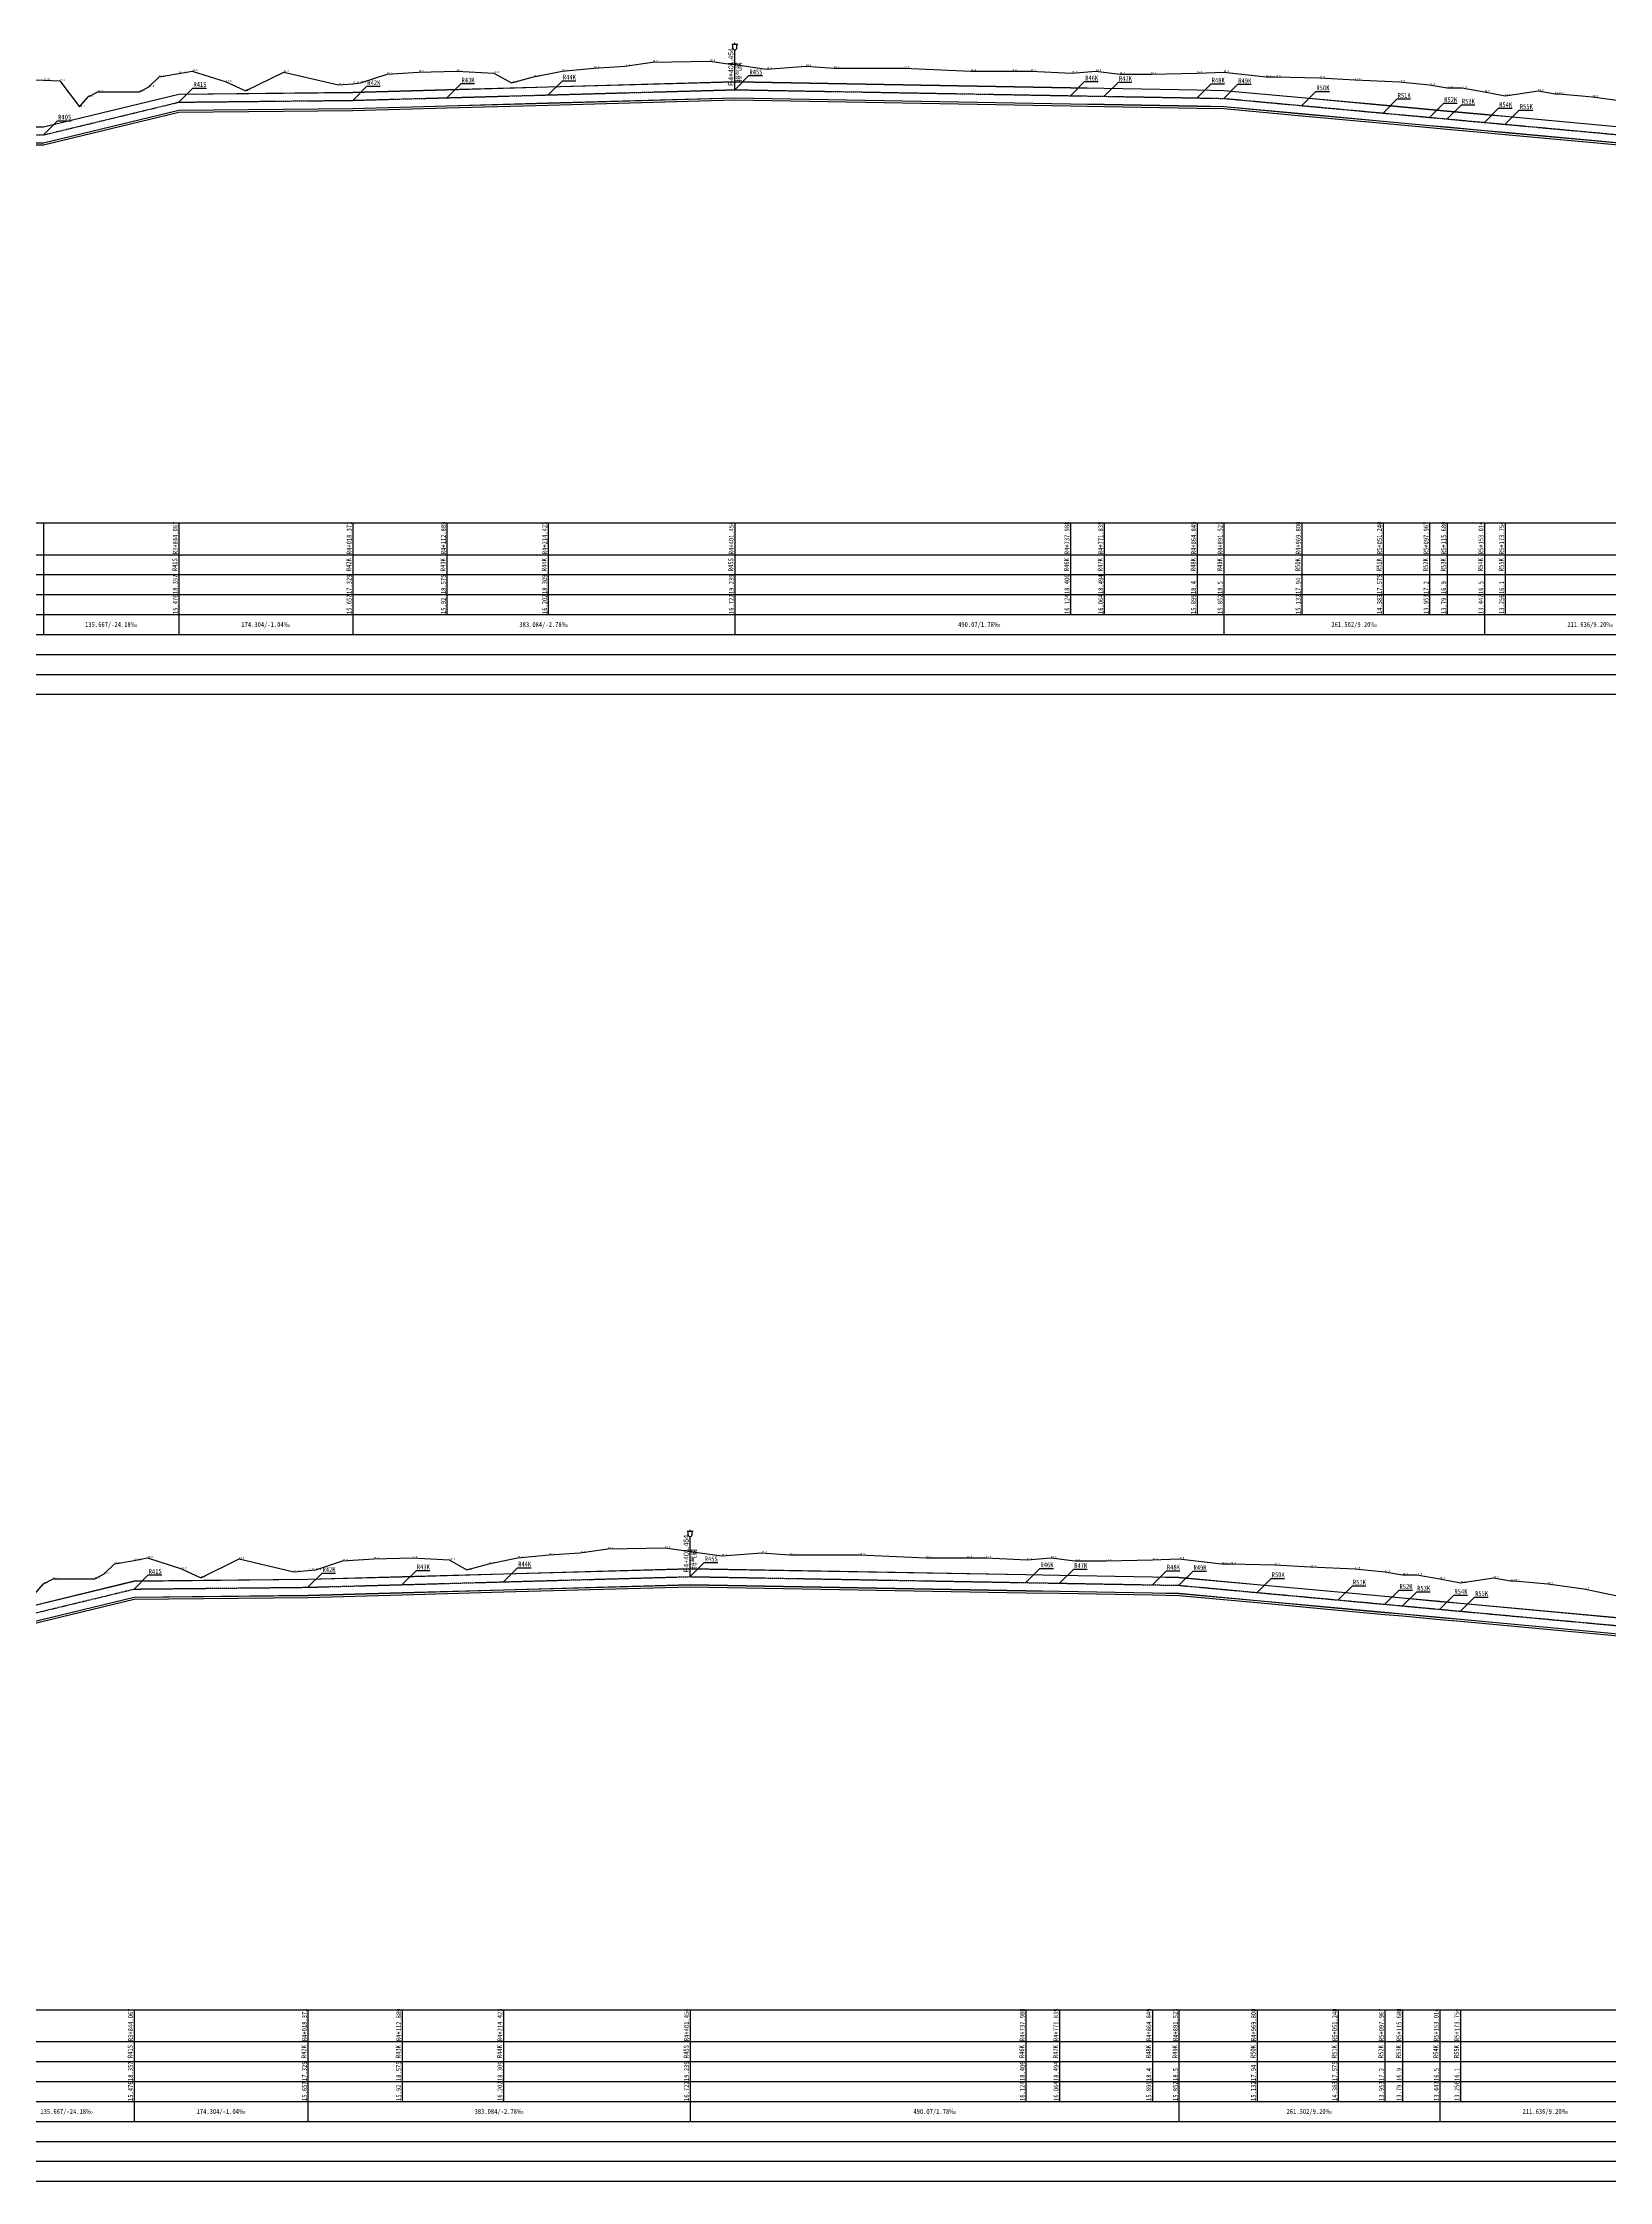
# Model space of a CAD drawing. Extents: x 525858 to 564773, y 2370984 to 2400075.
# Drawn here: x 554855 to 556425, y 2383444 to 2385588 of the extents above; entities that cross this region are included whole.
import ezdxf
from ezdxf.enums import TextEntityAlignment as Align

# ---------------------------------------------------------------- set-up
doc = ezdxf.new("R2010")
doc.units = 0
doc.linetypes.add('CENTER', pattern=[2, 1.25, -0.25, 0.25, -0.25])
for name, color, linetype in [('pipe', 3, 'CONTINUOUS'), ('pipe_cen', 1, 'CENTER'), ('tab', 9, 'CONTINUOUS'), ('地形剖面', 4, 'CONTINUOUS'), ('水工纵面管线标注', 3, 'CONTINUOUS'), ('附属设施', 2, 'CONTINUOUS')]:
    doc.layers.add(name, color=color, linetype=linetype)
doc.styles.add('HT', font='simhei.ttf', dxfattribs={"width": 0.8})
doc.styles.add('SIMP1', font='simp1.shx', dxfattribs={"width": 0.8, "bigfont": 'hz.shx'})

# ---------------------------------------------------------------- blocks, each defined once
blk = doc.blocks.new('qin排气阀va')
at = {"layer": '附属设施', "linetype": 'Continuous', "lineweight": -3}
for points in [[(-1.5, 22.8), (1.5, 22.8)], [(-1, 21), (-1, 22.8)], [(0, 22.8), (0, 23.55)], [(1, 21), (1, 22.8)], [(0, 0), (0, 20)]]:
    blk.add_lwpolyline(points, dxfattribs=at)
blk.add_arc((0, 21), 1, 180, 0, dxfattribs=at)
at = {"layer": '附属设施', "linetype": 'Continuous', "lineweight": -3, "style": 'SIMP1'}
blk.add_attdef('ZH', text='', height=2.5, rotation=90, dxfattribs=at).set_placement((0, 2), align=Align.BOTTOM_LEFT)
blk.add_attdef('名称', text='', height=2.5, rotation=90, dxfattribs=at).set_placement((1, 4), align=Align.TOP_LEFT)

msp = doc.modelspace()

# ---------------------------------------------------------------- linework, layer by layer
at = {"layer": 'pipe', "lineweight": -3}
for points in [[(554807.453356, 2385503.715235), (554855.823356, 2385503.715235), (554991.450356, 2385536.525235), (555165.754356, 2385538.335235), (555260.272356, 2385540.965235), (555361.806356, 2385543.785235), (555548.837356, 2385548.985235), (555885.371356, 2385543.005235), (555919.218356, 2385542.405235), (556012.232356, 2385540.755235), (556038.906356, 2385540.285235), (556117.183356, 2385533.085235), (556198.623356, 2385525.595235), (556245.350356, 2385521.295235), (556263.063356, 2385519.665235), (556300.397356, 2385516.235235), (556321.137356, 2385514.325235), (556512.024356, 2385496.775235)], [(554807.453356, 2385503.615235), (554855.823356, 2385503.615235), (554991.450356, 2385536.425235), (555165.754356, 2385538.235235), (555260.272356, 2385540.865235), (555361.806356, 2385543.685235), (555548.837356, 2385548.885235), (555885.371356, 2385542.905235), (555919.218356, 2385542.305235), (556012.232356, 2385540.655235), (556038.906356, 2385540.185235), (556117.183356, 2385532.985235), (556198.623356, 2385525.495235), (556245.350356, 2385521.195235), (556263.063356, 2385519.565235), (556300.397356, 2385516.135235), (556321.137356, 2385514.225235), (556512.024356, 2385496.675235)], [(554807.453356, 2385487.615235), (554855.823356, 2385487.615235), (554991.450356, 2385520.425235), (555165.754356, 2385522.235235), (555260.272356, 2385524.865235), (555361.806356, 2385527.685235), (555548.837356, 2385532.885235), (555885.371356, 2385526.905235), (555919.218356, 2385526.305235), (556012.232356, 2385524.655235), (556038.906356, 2385524.185235), (556117.183356, 2385516.985235), (556198.623356, 2385509.495235), (556245.350356, 2385505.195235), (556263.063356, 2385503.565235), (556300.397356, 2385500.135235), (556321.137356, 2385498.225235), (556512.024356, 2385480.675235)], [(554807.453356, 2385487.515235), (554855.823356, 2385487.515235), (554991.450356, 2385520.325235), (555165.754356, 2385522.135235), (555260.272356, 2385524.765235), (555361.806356, 2385527.585235), (555548.837356, 2385532.785235), (555885.371356, 2385526.805235), (555919.218356, 2385526.205235), (556012.232356, 2385524.555235), (556038.906356, 2385524.085235), (556117.183356, 2385516.885235), (556198.623356, 2385509.395235), (556245.350356, 2385505.095235), (556263.063356, 2385503.465235), (556300.397356, 2385500.035235), (556321.137356, 2385498.125235), (556512.024356, 2385480.575235)], [(554807.453356, 2385485.515235), (554855.823356, 2385485.515235), (554991.450356, 2385518.325235), (555165.754356, 2385520.135235), (555260.272356, 2385522.765235), (555361.806356, 2385525.585235), (555548.837356, 2385530.785235), (555885.371356, 2385524.805235), (555919.218356, 2385524.205235), (556012.232356, 2385522.555235), (556038.906356, 2385522.085235), (556117.183356, 2385514.885235), (556198.623356, 2385507.395235), (556245.350356, 2385503.095235), (556263.063356, 2385501.465235), (556300.397356, 2385498.035235), (556321.137356, 2385496.125235), (556512.024356, 2385478.575235)], [(554810.989531, 2384012.800682), (554946.616531, 2384045.610682), (555120.920531, 2384047.420682), (555215.438531, 2384050.050682), (555316.972531, 2384052.870682), (555504.003531, 2384058.070682), (555840.537531, 2384052.090682), (555874.384531, 2384051.490682), (555967.398531, 2384049.840682), (555994.072531, 2384049.370682), (556072.349531, 2384042.170682), (556153.789531, 2384034.680682), (556200.516531, 2384030.380682), (556218.229531, 2384028.750682), (556255.563531, 2384025.320682), (556276.303531, 2384023.410682), (556467.190531, 2384005.860682)], [(554810.989531, 2384012.700682), (554946.616531, 2384045.510682), (555120.920531, 2384047.320682), (555215.438531, 2384049.950682), (555316.972531, 2384052.770682), (555504.003531, 2384057.970682), (555840.537531, 2384051.990682), (555874.384531, 2384051.390682), (555967.398531, 2384049.740682), (555994.072531, 2384049.270682), (556072.349531, 2384042.070682), (556153.789531, 2384034.580682), (556200.516531, 2384030.280682), (556218.229531, 2384028.650682), (556255.563531, 2384025.220682), (556276.303531, 2384023.310682), (556467.190531, 2384005.760682)], [(554810.989531, 2383996.700682), (554946.616531, 2384029.510682), (555120.920531, 2384031.320682), (555215.438531, 2384033.950682), (555316.972531, 2384036.770682), (555504.003531, 2384041.970682), (555840.537531, 2384035.990682), (555874.384531, 2384035.390682), (555967.398531, 2384033.740682), (555994.072531, 2384033.270682), (556072.349531, 2384026.070682), (556153.789531, 2384018.580682), (556200.516531, 2384014.280682), (556218.229531, 2384012.650682), (556255.563531, 2384009.220682), (556276.303531, 2384007.310682), (556467.190531, 2383989.760682)], [(554810.989531, 2383996.600682), (554946.616531, 2384029.410682), (555120.920531, 2384031.220682), (555215.438531, 2384033.850682), (555316.972531, 2384036.670682), (555504.003531, 2384041.870682), (555840.537531, 2384035.890682), (555874.384531, 2384035.290682), (555967.398531, 2384033.640682), (555994.072531, 2384033.170682), (556072.349531, 2384025.970682), (556153.789531, 2384018.480682), (556200.516531, 2384014.180682), (556218.229531, 2384012.550682), (556255.563531, 2384009.120682), (556276.303531, 2384007.210682), (556467.190531, 2383989.660682)], [(554810.989531, 2383994.600682), (554946.616531, 2384027.410682), (555120.920531, 2384029.220682), (555215.438531, 2384031.850682), (555316.972531, 2384034.670682), (555504.003531, 2384039.870682), (555840.537531, 2384033.890682), (555874.384531, 2384033.290682), (555967.398531, 2384031.640682), (555994.072531, 2384031.170682), (556072.349531, 2384023.970682), (556153.789531, 2384016.480682), (556200.516531, 2384012.180682), (556218.229531, 2384010.550682), (556255.563531, 2384007.120682), (556276.303531, 2384005.210682), (556467.190531, 2383987.660682)]]:
    msp.add_lwpolyline(points, dxfattribs=at)
at = {"layer": 'pipe_cen', "lineweight": -3}
for points in [[(554807.453356, 2385495.615235), (554855.823356, 2385495.615235), (554991.450356, 2385528.425235), (555165.754356, 2385530.235235), (555548.837356, 2385540.885235), (556038.906356, 2385532.185235), (556300.397356, 2385508.135235), (556512.024356, 2385488.675235), (557042.260356, 2385518.665235), (557492.469356, 2385518.665235), (557882.744356, 2385481.445235), (557962.017356, 2385498.455235), (558045.770356, 2385498.455235), (558252.128356, 2385434.755235)], [(554810.989531, 2384004.700682), (554946.616531, 2384037.510682), (555120.920531, 2384039.320682), (555504.003531, 2384049.970682), (555994.072531, 2384041.270682), (556255.563531, 2384017.220682), (556467.190531, 2383997.760682), (556997.426531, 2384027.750682), (557447.635531, 2384027.750682), (557837.910531, 2383990.530682), (557917.183531, 2384007.540682), (558000.936531, 2384007.540682), (558207.294531, 2383943.840682)]]:
    msp.add_lwpolyline(points, dxfattribs=at)
at = {"layer": 'tab', "lineweight": -3}
for points in [[(551085.383356, 2385106.675235), (563793.517356, 2385106.675235)], [(554855.823356, 2385106.675235), (554855.823356, 2385014.675235)], [(554991.450356, 2385106.675235), (554991.450356, 2385014.675235)], [(555165.754356, 2385106.675235), (555165.754356, 2385014.675235)], [(555260.272356, 2385106.675235), (555260.272356, 2385014.675235)], [(555361.806356, 2385106.675235), (555361.806356, 2385014.675235)], [(555548.837356, 2385106.675235), (555548.837356, 2385014.675235)], [(555885.371356, 2385106.675235), (555885.371356, 2385014.675235)], [(555919.218356, 2385106.675235), (555919.218356, 2385014.675235)], [(556012.232356, 2385106.675235), (556012.232356, 2385014.675235)], [(556038.906356, 2385106.675235), (556038.906356, 2385014.675235)], [(556117.183356, 2385106.675235), (556117.183356, 2385014.675235)], [(556198.623356, 2385106.675235), (556198.623356, 2385014.675235)], [(556245.350356, 2385106.675235), (556245.350356, 2385014.675235)], [(556263.063356, 2385106.675235), (556263.063356, 2385014.675235)], [(556300.397356, 2385106.675235), (556300.397356, 2385014.675235)], [(556321.137356, 2385106.675235), (556321.137356, 2385014.675235)], [(551085.383356, 2385074.675235), (563793.517356, 2385074.675235)], [(551085.383356, 2385054.675235), (563793.517356, 2385054.675235)], [(551085.383356, 2385034.675235), (563793.517356, 2385034.675235)], [(551085.383356, 2385014.675235), (563793.517356, 2385014.675235)], [(554855.823356, 2385014.675235), (554855.823356, 2384994.675235)], [(554991.450356, 2385014.675235), (554991.450356, 2384994.675235)], [(555165.754356, 2385014.675235), (555165.754356, 2384994.675235)], [(555548.837356, 2385014.675235), (555548.837356, 2384994.675235)], [(556038.906356, 2385014.675235), (556038.906356, 2384994.675235)], [(556300.397356, 2385014.675235), (556300.397356, 2384994.675235)], [(551085.383356, 2384994.675235), (563793.517356, 2384994.675235)], [(551085.383356, 2384974.675235), (563793.517356, 2384974.675235)], [(551085.383356, 2384954.675235), (563793.517356, 2384954.675235)], [(551085.383356, 2384934.675235), (563793.517356, 2384934.675235)], [(551040.549531, 2383615.760682), (563748.683531, 2383615.760682)], [(554946.616531, 2383615.760682), (554946.616531, 2383523.760682)], [(555120.920531, 2383615.760682), (555120.920531, 2383523.760682)], [(555215.438531, 2383615.760682), (555215.438531, 2383523.760682)], [(555316.972531, 2383615.760682), (555316.972531, 2383523.760682)], [(555504.003531, 2383615.760682), (555504.003531, 2383523.760682)], [(555840.537531, 2383615.760682), (555840.537531, 2383523.760682)], [(555874.384531, 2383615.760682), (555874.384531, 2383523.760682)], [(555967.398531, 2383615.760682), (555967.398531, 2383523.760682)], [(555994.072531, 2383615.760682), (555994.072531, 2383523.760682)], [(556072.349531, 2383615.760682), (556072.349531, 2383523.760682)], [(556153.789531, 2383615.760682), (556153.789531, 2383523.760682)], [(556200.516531, 2383615.760682), (556200.516531, 2383523.760682)], [(556218.229531, 2383615.760682), (556218.229531, 2383523.760682)], [(556255.563531, 2383615.760682), (556255.563531, 2383523.760682)], [(556276.303531, 2383615.760682), (556276.303531, 2383523.760682)], [(551040.549531, 2383583.760682), (563748.683531, 2383583.760682)], [(551040.549531, 2383563.760682), (563748.683531, 2383563.760682)], [(551040.549531, 2383543.760682), (563748.683531, 2383543.760682)], [(551040.549531, 2383523.760682), (563748.683531, 2383523.760682)], [(554946.616531, 2383523.760682), (554946.616531, 2383503.760682)], [(555120.920531, 2383523.760682), (555120.920531, 2383503.760682)], [(555504.003531, 2383523.760682), (555504.003531, 2383503.760682)], [(555994.072531, 2383523.760682), (555994.072531, 2383503.760682)], [(556255.563531, 2383523.760682), (556255.563531, 2383503.760682)], [(551040.549531, 2383503.760682), (563748.683531, 2383503.760682)], [(551040.549531, 2383483.760682), (563748.683531, 2383483.760682)], [(551040.549531, 2383463.760682), (563748.683531, 2383463.760682)], [(551040.549531, 2383443.760682), (563748.683531, 2383443.760682)]]:
    msp.add_lwpolyline(points, dxfattribs=at)
for points in [[(554855.823356, 2385004.675235, 0, 1, 0), (554858.823356, 2385004.675235, 0, 0, 0), (554903.636856, 2385004.675235, 0, 0, 0)], [(554991.450356, 2385004.675235, 0, 1, 0), (554988.450356, 2385004.675235, 0, 0, 0), (554943.636856, 2385004.675235, 0, 0, 0)], [(554991.450356, 2385004.675235, 0, 1, 0), (554994.450356, 2385004.675235, 0, 0, 0), (555058.602356, 2385004.675235, 0, 0, 0)], [(555165.754356, 2385004.675235, 0, 1, 0), (555162.754356, 2385004.675235, 0, 0, 0), (555098.602356, 2385004.675235, 0, 0, 0)], [(555165.754356, 2385004.675235, 0, 1, 0), (555168.754356, 2385004.675235, 0, 0, 0), (555337.295856, 2385004.675235, 0, 0, 0)], [(555548.837356, 2385004.675235, 0, 1, 0), (555545.837356, 2385004.675235, 0, 0, 0), (555377.295856, 2385004.675235, 0, 0, 0)], [(555548.837356, 2385004.675235, 0, 1, 0), (555551.837356, 2385004.675235, 0, 0, 0), (555773.871856, 2385004.675235, 0, 0, 0)], [(556038.906356, 2385004.675235, 0, 1, 0), (556035.906356, 2385004.675235, 0, 0, 0), (555813.871856, 2385004.675235, 0, 0, 0)], [(556038.906356, 2385004.675235, 0, 1, 0), (556041.906356, 2385004.675235, 0, 0, 0), (556149.651856, 2385004.675235, 0, 0, 0)], [(556300.397356, 2385004.675235, 0, 1, 0), (556297.397356, 2385004.675235, 0, 0, 0), (556189.651856, 2385004.675235, 0, 0, 0)], [(556300.397356, 2385004.675235, 0, 1, 0), (556303.397356, 2385004.675235, 0, 0, 0), (556386.210856, 2385004.675235, 0, 0, 0)], [(554810.989531, 2383513.760682, 0, 1, 0), (554813.989531, 2383513.760682, 0, 0, 0), (554858.803031, 2383513.760682, 0, 0, 0)], [(554946.616531, 2383513.760682, 0, 1, 0), (554943.616531, 2383513.760682, 0, 0, 0), (554898.803031, 2383513.760682, 0, 0, 0)], [(554946.616531, 2383513.760682, 0, 1, 0), (554949.616531, 2383513.760682, 0, 0, 0), (555013.768531, 2383513.760682, 0, 0, 0)], [(555120.920531, 2383513.760682, 0, 1, 0), (555117.920531, 2383513.760682, 0, 0, 0), (555053.768531, 2383513.760682, 0, 0, 0)], [(555120.920531, 2383513.760682, 0, 1, 0), (555123.920531, 2383513.760682, 0, 0, 0), (555292.462031, 2383513.760682, 0, 0, 0)], [(555504.003531, 2383513.760682, 0, 1, 0), (555501.003531, 2383513.760682, 0, 0, 0), (555332.462031, 2383513.760682, 0, 0, 0)], [(555504.003531, 2383513.760682, 0, 1, 0), (555507.003531, 2383513.760682, 0, 0, 0), (555729.038031, 2383513.760682, 0, 0, 0)], [(555994.072531, 2383513.760682, 0, 1, 0), (555991.072531, 2383513.760682, 0, 0, 0), (555769.038031, 2383513.760682, 0, 0, 0)], [(555994.072531, 2383513.760682, 0, 1, 0), (555997.072531, 2383513.760682, 0, 0, 0), (556104.818031, 2383513.760682, 0, 0, 0)], [(556255.563531, 2383513.760682, 0, 1, 0), (556252.563531, 2383513.760682, 0, 0, 0), (556144.818031, 2383513.760682, 0, 0, 0)], [(556255.563531, 2383513.760682, 0, 1, 0), (556258.563531, 2383513.760682, 0, 0, 0), (556341.377031, 2383513.760682, 0, 0, 0)], [(556467.190531, 2383513.760682, 0, 1, 0), (556464.190531, 2383513.760682, 0, 0, 0), (556381.377031, 2383513.760682, 0, 0, 0)]]:
    msp.add_lwpolyline(points, format="xyseb", dxfattribs=at)
at = {"layer": '地形剖面', "lineweight": -3}
for points in [[(554847.439356, 2385550.665235), (554855.823356, 2385550.325235), (554855.823356, 2385550.325235), (554855.823356, 2385550.325235), (554855.823356, 2385550.325235), (554872.016356, 2385549.665235), (554891.861356, 2385523.665235), (554900.543356, 2385533.665235), (554910.207356, 2385538.665235), (554951.965356, 2385538.665235), (554961.437356, 2385543.665235), (554971.667356, 2385553.665235), (554991.450356, 2385557.235235), (554991.450356, 2385557.235235), (554991.450356, 2385557.235235), (554991.450356, 2385557.235235), (555004.928356, 2385559.665235), (555038.956356, 2385548.665235), (555058.220356, 2385539.665235), (555096.633356, 2385558.665235), (555151.597356, 2385545.665235), (555165.754356, 2385546.955235), (555165.754356, 2385546.955235), (555165.754356, 2385546.955235), (555165.754356, 2385546.955235), (555173.535356, 2385547.665235), (555200.269356, 2385556.665235), (555231.704356, 2385558.665235), (555270.050356, 2385559.665235), (555307.399356, 2385557.665235), (555325.112356, 2385547.665235), (555347.048356, 2385553.665235), (555375.739356, 2385559.665235), (555407.558356, 2385562.665235), (555438.410356, 2385564.665235), (555466.319356, 2385568.665235), (555523.797356, 2385569.665235), (555544.390356, 2385566.665235), (555548.837356, 2385566.055235), (555548.837356, 2385566.055235), (555548.837356, 2385566.055235), (555548.837356, 2385566.055235), (555580.571356, 2385561.665235), (555620.361356, 2385564.665235), (555648.378356, 2385562.665235), (555718.702356, 2385562.665235), (555785.471356, 2385559.665235), (555826.285356, 2385559.665235), (555845.519356, 2385559.665235), (555886.618356, 2385557.665235), (555910.801356, 2385559.665235), (555934.674356, 2385556.665235), (555966.089356, 2385556.665235), (556012.232356, 2385557.665235), (556038.906356, 2385558.665235), (556038.906356, 2385558.665235), (556038.906356, 2385558.665235), (556038.906356, 2385558.665235), (556038.906356, 2385558.665235), (556081.400356, 2385553.665235), (556090.609356, 2385553.665235), (556135.004356, 2385552.665235), (556170.762356, 2385550.665235), (556215.296356, 2385548.665235), (556245.350356, 2385545.665235), (556263.076356, 2385542.665235), (556277.477356, 2385542.665235), (556300.397356, 2385538.665235), (556321.137356, 2385534.665235), (556354.189356, 2385539.665235), (556371.145356, 2385536.665235), (556375.233356, 2385536.665235), (556408.697356, 2385533.665235), (556444.937356, 2385528.665235)], [(554847.027531, 2384032.750682), (554855.709531, 2384042.750682), (554865.373531, 2384047.750682), (554907.131531, 2384047.750682), (554916.603531, 2384052.750682), (554926.833531, 2384062.750682), (554946.616531, 2384066.320682), (554946.616531, 2384066.320682), (554946.616531, 2384066.320682), (554946.616531, 2384066.320682), (554960.094531, 2384068.750682), (554994.122531, 2384057.750682), (555013.386531, 2384048.750682), (555051.799531, 2384067.750682), (555106.763531, 2384054.750682), (555120.920531, 2384056.040682), (555120.920531, 2384056.040682), (555120.920531, 2384056.040682), (555120.920531, 2384056.040682), (555128.701531, 2384056.750682), (555155.435531, 2384065.750682), (555186.870531, 2384067.750682), (555225.216531, 2384068.750682), (555262.565531, 2384066.750682), (555280.278531, 2384056.750682), (555302.214531, 2384062.750682), (555330.905531, 2384068.750682), (555362.724531, 2384071.750682), (555393.576531, 2384073.750682), (555421.485531, 2384077.750682), (555478.963531, 2384078.750682), (555499.556531, 2384075.750682), (555504.003531, 2384075.140682), (555504.003531, 2384075.140682), (555504.003531, 2384075.140682), (555504.003531, 2384075.140682), (555535.737531, 2384070.750682), (555575.527531, 2384073.750682), (555603.544531, 2384071.750682), (555673.868531, 2384071.750682), (555740.637531, 2384068.750682), (555781.451531, 2384068.750682), (555800.685531, 2384068.750682), (555841.784531, 2384066.750682), (555865.967531, 2384068.750682), (555889.840531, 2384065.750682), (555921.255531, 2384065.750682), (555967.398531, 2384066.750682), (555994.072531, 2384067.750682), (555994.072531, 2384067.750682), (555994.072531, 2384067.750682), (555994.072531, 2384067.750682), (555994.072531, 2384067.750682), (556036.566531, 2384062.750682), (556045.775531, 2384062.750682), (556090.170531, 2384061.750682), (556125.928531, 2384059.750682), (556170.462531, 2384057.750682), (556200.516531, 2384054.750682), (556218.242531, 2384051.750682), (556232.643531, 2384051.750682), (556255.563531, 2384047.750682), (556276.303531, 2384043.750682), (556309.355531, 2384048.750682), (556326.311531, 2384045.750682), (556330.399531, 2384045.750682), (556363.863531, 2384042.750682), (556400.103531, 2384037.750682), (556467.190531, 2384023.770682)]]:
    msp.add_lwpolyline(points, dxfattribs=at)
at = {"layer": '水工纵面管线标注', "color": 9, "lineweight": -3}
for points in [[(554991.450356, 2385528.425235), (555005.590356, 2385542.565235), (555019.090356, 2385542.565235)], [(555165.754356, 2385530.235235), (555179.894356, 2385544.375235), (555193.394356, 2385544.375235)], [(555260.272356, 2385532.865235), (555274.412356, 2385547.005235), (555287.912356, 2385547.005235)], [(555361.806356, 2385535.685235), (555375.946356, 2385549.825235), (555389.446356, 2385549.825235)], [(555548.837356, 2385540.885235), (555562.977356, 2385555.025235), (555576.477356, 2385555.025235)], [(555885.371356, 2385534.905235), (555899.511356, 2385549.045235), (555913.011356, 2385549.045235)], [(555919.218356, 2385534.305235), (555933.358356, 2385548.445235), (555946.858356, 2385548.445235)], [(556012.232356, 2385532.655235), (556026.372356, 2385546.795235), (556039.872356, 2385546.795235)], [(556038.906356, 2385532.185235), (556053.046356, 2385546.325235), (556066.546356, 2385546.325235)], [(556117.183356, 2385524.985235), (556131.323356, 2385539.125235), (556144.823356, 2385539.125235)], [(556198.623356, 2385517.495235), (556212.763356, 2385531.635235), (556226.263356, 2385531.635235)], [(556245.350356, 2385513.195235), (556259.490356, 2385527.335235), (556272.990356, 2385527.335235)], [(556263.063356, 2385511.565235), (556277.203356, 2385525.705235), (556290.703356, 2385525.705235)], [(556300.397356, 2385508.135235), (556314.537356, 2385522.275235), (556328.037356, 2385522.275235)], [(556321.137356, 2385506.225235), (556335.277356, 2385520.365235), (556348.777356, 2385520.365235)], [(554855.823356, 2385495.615235), (554869.963356, 2385509.755235), (554883.463356, 2385509.755235)], [(555215.438531, 2384041.950682), (555229.578531, 2384056.090682), (555243.078531, 2384056.090682)], [(555316.972531, 2384044.770682), (555331.112531, 2384058.910682), (555344.612531, 2384058.910682)], [(555504.003531, 2384049.970682), (555518.143531, 2384064.110682), (555531.643531, 2384064.110682)], [(555840.537531, 2384043.990682), (555854.677531, 2384058.130682), (555868.177531, 2384058.130682)], [(555874.384531, 2384043.390682), (555888.524531, 2384057.530682), (555902.024531, 2384057.530682)], [(554946.616531, 2384037.510682), (554960.756531, 2384051.650682), (554974.256531, 2384051.650682)], [(555120.920531, 2384039.320682), (555135.060531, 2384053.460682), (555148.560531, 2384053.460682)], [(555967.398531, 2384041.740682), (555981.538531, 2384055.880682), (555995.038531, 2384055.880682)], [(555994.072531, 2384041.270682), (556008.212531, 2384055.410682), (556021.712531, 2384055.410682)], [(556072.349531, 2384034.070682), (556086.489531, 2384048.210682), (556099.989531, 2384048.210682)], [(556153.789531, 2384026.580682), (556167.929531, 2384040.720682), (556181.429531, 2384040.720682)], [(556200.516531, 2384022.280682), (556214.656531, 2384036.420682), (556228.156531, 2384036.420682)], [(556218.229531, 2384020.650682), (556232.369531, 2384034.790682), (556245.869531, 2384034.790682)], [(556255.563531, 2384017.220682), (556269.703531, 2384031.360682), (556283.203531, 2384031.360682)], [(556276.303531, 2384015.310682), (556290.443531, 2384029.450682), (556303.943531, 2384029.450682)]]:
    msp.add_lwpolyline(points, dxfattribs=at)

# ---------------------------------------------------------------- block references
at = {"layer": '附属设施', "lineweight": -3, "xscale": 2, "yscale": 2, "zscale": 2}
for p in [(555548.837356, 2385540.885235), (555504.003531, 2384049.970682)]:
    msp.add_blockref('qin排气阀va', p, dxfattribs=at).add_auto_attribs({'ZH': 'R4+401.454', '名称': '排气阀'})

# ---------------------------------------------------------------- texts
at = {"layer": 'tab', "color": 3, "lineweight": -3, "style": 'HT', "width": 0.8}
for s, p in [('R3+844.067', (554990.350356, 2385075.175235)), ('R4+018.371', (555164.654356, 2385075.175235)), ('R4+112.889', (555259.172356, 2385075.175235)), ('R4+214.423', (555360.706356, 2385075.175235)), ('R4+401.454', (555547.737356, 2385075.175235)), ('R4+737.988', (555884.271356, 2385075.175235)), ('R4+771.835', (555918.118356, 2385075.175235)), ('R4+864.849', (556011.132356, 2385075.175235)), ('R4+891.523', (556037.806356, 2385075.175235)), ('R4+969.800', (556116.083356, 2385075.175235)), ('R5+051.240', (556197.523356, 2385075.175235)), ('R5+097.967', (556244.250356, 2385075.175235)), ('R5+115.680', (556261.963356, 2385075.175235)), ('R5+153.014', (556299.297356, 2385075.175235)), ('R5+173.754', (556320.037356, 2385075.175235)), ('18.357', (554990.350356, 2385035.175235)), ('17.329', (555164.654356, 2385035.175235)), ('18.575', (555259.172356, 2385035.175235)), ('18.309', (555360.706356, 2385035.175235)), ('19.239', (555547.737356, 2385035.175235)), ('18.406', (555884.271356, 2385035.175235)), ('18.494', (555918.118356, 2385035.175235)), ('18.4', (556011.132356, 2385035.175235)), ('18.5', (556037.806356, 2385035.175235)), ('17.94', (556116.083356, 2385035.175235)), ('17.575', (556197.523356, 2385035.175235)), ('17.2', (556244.250356, 2385035.175235)), ('16.9', (556261.963356, 2385035.175235)), ('16.5', (556299.297356, 2385035.175235)), ('16.1', (556320.037356, 2385035.175235)), ('15.476', (554990.350356, 2385015.175235)), ('15.657', (555164.654356, 2385015.175235)), ('15.92', (555259.172356, 2385015.175235)), ('16.202', (555360.706356, 2385015.175235)), ('16.722', (555547.737356, 2385015.175235)), ('16.124', (555884.271356, 2385015.175235)), ('16.064', (555918.118356, 2385015.175235)), ('15.899', (556011.132356, 2385015.175235)), ('15.852', (556037.806356, 2385015.175235)), ('15.132', (556116.083356, 2385015.175235)), ('14.383', (556197.523356, 2385015.175235)), ('13.953', (556244.250356, 2385015.175235)), ('13.79', (556261.963356, 2385015.175235)), ('13.447', (556299.297356, 2385015.175235)), ('13.256', (556320.037356, 2385015.175235)), ('R3+844.067', (554945.516531, 2383584.260682)), ('R4+018.371', (555119.820531, 2383584.260682)), ('R4+112.889', (555214.338531, 2383584.260682)), ('R4+214.423', (555315.872531, 2383584.260682)), ('R4+401.454', (555502.903531, 2383584.260682)), ('R4+737.988', (555839.437531, 2383584.260682)), ('R4+771.835', (555873.284531, 2383584.260682)), ('R4+864.849', (555966.298531, 2383584.260682)), ('R4+891.523', (555992.972531, 2383584.260682)), ('R4+969.800', (556071.249531, 2383584.260682)), ('R5+051.240', (556152.689531, 2383584.260682)), ('R5+097.967', (556199.416531, 2383584.260682)), ('R5+115.680', (556217.129531, 2383584.260682)), ('R5+153.014', (556254.463531, 2383584.260682)), ('R5+173.754', (556275.203531, 2383584.260682)), ('18.357', (554945.516531, 2383544.260682)), ('17.329', (555119.820531, 2383544.260682)), ('18.575', (555214.338531, 2383544.260682)), ('18.309', (555315.872531, 2383544.260682)), ('19.239', (555502.903531, 2383544.260682)), ('18.406', (555839.437531, 2383544.260682)), ('18.494', (555873.284531, 2383544.260682)), ('18.4', (555966.298531, 2383544.260682)), ('18.5', (555992.972531, 2383544.260682)), ('17.94', (556071.249531, 2383544.260682)), ('17.575', (556152.689531, 2383544.260682)), ('17.2', (556199.416531, 2383544.260682)), ('16.9', (556217.129531, 2383544.260682)), ('16.5', (556254.463531, 2383544.260682)), ('16.1', (556275.203531, 2383544.260682)), ('15.476', (554945.516531, 2383524.260682)), ('15.657', (555119.820531, 2383524.260682)), ('15.92', (555214.338531, 2383524.260682)), ('16.202', (555315.872531, 2383524.260682)), ('16.722', (555502.903531, 2383524.260682)), ('16.124', (555839.437531, 2383524.260682)), ('16.064', (555873.284531, 2383524.260682)), ('15.899', (555966.298531, 2383524.260682)), ('15.852', (555992.972531, 2383524.260682)), ('15.132', (556071.249531, 2383524.260682)), ('14.383', (556152.689531, 2383524.260682)), ('13.953', (556199.416531, 2383524.260682)), ('13.79', (556217.129531, 2383524.260682)), ('13.447', (556254.463531, 2383524.260682)), ('13.256', (556275.203531, 2383524.260682))]:
    msp.add_text(s, height=5, rotation=89.999998453, dxfattribs=at).set_placement(p)
for s, p in [('R41S', (554991.450356, 2385064.675235)), ('R42K', (555165.754356, 2385064.675235)), ('R43K', (555260.272356, 2385064.675235)), ('R44K', (555361.806356, 2385064.675235)), ('R45S', (555548.837356, 2385064.675235)), ('R46K', (555885.371356, 2385064.675235)), ('R47K', (555919.218356, 2385064.675235)), ('R48K', (556012.232356, 2385064.675235)), ('R49K', (556038.906356, 2385064.675235)), ('R50K', (556117.183356, 2385064.675235)), ('R51K', (556198.623356, 2385064.675235)), ('R52K', (556245.350356, 2385064.675235)), ('R53K', (556263.063356, 2385064.675235)), ('R54K', (556300.397356, 2385064.675235)), ('R55K', (556321.137356, 2385064.675235)), ('R41S', (554946.616531, 2383573.760682)), ('R42K', (555120.920531, 2383573.760682)), ('R43K', (555215.438531, 2383573.760682)), ('R44K', (555316.972531, 2383573.760682)), ('R45S', (555504.003531, 2383573.760682)), ('R46K', (555840.537531, 2383573.760682)), ('R47K', (555874.384531, 2383573.760682)), ('R48K', (555967.398531, 2383573.760682)), ('R49K', (555994.072531, 2383573.760682)), ('R50K', (556072.349531, 2383573.760682)), ('R51K', (556153.789531, 2383573.760682)), ('R52K', (556200.516531, 2383573.760682)), ('R53K', (556218.229531, 2383573.760682)), ('R54K', (556255.563531, 2383573.760682)), ('R55K', (556276.303531, 2383573.760682))]:
    msp.add_text(s, height=5, rotation=89.999998453, dxfattribs=at).set_placement(p, align=Align.BOTTOM_CENTER)
for s, p in [('135.667/-24.18‰', (554923.636856, 2385004.675235)), ('174.304/-1.04‰', (555078.602356, 2385004.675235)), ('383.084/-2.78‰', (555357.295856, 2385004.675235)), ('490.07/1.78‰', (555793.871856, 2385004.675235)), ('261.502/9.20‰', (556169.651856, 2385004.675235)), ('211.636/9.20‰', (556406.210856, 2385004.675235)), ('135.667/-24.18‰', (554878.803031, 2383513.760682)), ('174.304/-1.04‰', (555033.768531, 2383513.760682)), ('383.084/-2.78‰', (555312.462031, 2383513.760682)), ('490.07/1.78‰', (555749.038031, 2383513.760682)), ('261.502/9.20‰', (556124.818031, 2383513.760682)), ('211.636/9.20‰', (556361.377031, 2383513.760682))]:
    msp.add_text(s, height=5, dxfattribs=at).set_placement(p, align=Align.MIDDLE_CENTER)
at = {"layer": '地形剖面', "color": 9, "lineweight": -3, "style": 'HT', "width": 0.8}
for s, p in [('18.36', (554991.450356, 2385557.235235)), ('18.36', (554991.450356, 2385557.235235)), ('18.36', (554991.450356, 2385557.235235)), ('18.36', (554991.450356, 2385557.235235)), ('18.6', (555004.928356, 2385559.665235)), ('18.5', (555096.633356, 2385558.665235)), ('18.3', (555200.269356, 2385556.665235)), ('18.5', (555231.704356, 2385558.665235)), ('18.6', (555270.050356, 2385559.665235)), ('18.4', (555307.399356, 2385557.665235)), ('18.6', (555375.739356, 2385559.665235)), ('18.9', (555407.558356, 2385562.665235)), ('19.1', (555438.410356, 2385564.665235)), ('19.5', (555466.319356, 2385568.665235)), ('19.6', (555523.797356, 2385569.665235)), ('19.3', (555544.390356, 2385566.665235)), ('19.24', (555548.837356, 2385566.055235)), ('19.24', (555548.837356, 2385566.055235)), ('19.24', (555548.837356, 2385566.055235)), ('19.24', (555548.837356, 2385566.055235)), ('18.8', (555580.571356, 2385561.665235)), ('19.1', (555620.361356, 2385564.665235)), ('18.9', (555648.378356, 2385562.665235)), ('18.9', (555718.702356, 2385562.665235)), ('18.6', (555785.471356, 2385559.665235)), ('18.6', (555826.285356, 2385559.665235)), ('18.6', (555845.519356, 2385559.665235)), ('18.4', (555886.618356, 2385557.665235)), ('18.6', (555910.801356, 2385559.665235)), ('18.3', (555934.674356, 2385556.665235)), ('18.3', (555966.089356, 2385556.665235)), ('18.4', (556012.232356, 2385557.665235)), ('18.5', (556038.906356, 2385558.665235)), ('18.5', (556038.906356, 2385558.665235)), ('18.5', (556038.906356, 2385558.665235)), ('18.5', (556038.906356, 2385558.665235)), ('18.5', (556038.906356, 2385558.665235)), ('17.67', (554855.823356, 2385550.325235)), ('17.67', (554855.823356, 2385550.325235)), ('17.67', (554855.823356, 2385550.325235)), ('17.67', (554855.823356, 2385550.325235)), ('17.6', (554872.016356, 2385549.665235)), ('16.0', (554900.543356, 2385533.665235)), ('16.5', (554910.207356, 2385538.665235)), ('16.5', (554951.965356, 2385538.665235)), ('17.0', (554961.437356, 2385543.665235)), ('18.0', (554971.667356, 2385553.665235)), ('17.5', (555038.956356, 2385548.665235)), ('16.6', (555058.220356, 2385539.665235)), ('17.2', (555151.597356, 2385545.665235)), ('17.33', (555165.754356, 2385546.955235)), ('17.33', (555165.754356, 2385546.955235)), ('17.33', (555165.754356, 2385546.955235)), ('17.33', (555165.754356, 2385546.955235)), ('17.4', (555173.535356, 2385547.665235)), ('17.4', (555325.112356, 2385547.665235)), ('18.0', (555347.048356, 2385553.665235)), ('18.0', (556081.400356, 2385553.665235)), ('18.0', (556090.609356, 2385553.665235)), ('17.9', (556135.004356, 2385552.665235)), ('17.7', (556170.762356, 2385550.665235)), ('17.5', (556215.296356, 2385548.665235)), ('17.2', (556245.350356, 2385545.665235)), ('16.9', (556263.076356, 2385542.665235)), ('16.9', (556277.477356, 2385542.665235)), ('16.5', (556300.397356, 2385538.665235)), ('16.1', (556321.137356, 2385534.665235)), ('16.6', (556354.189356, 2385539.665235)), ('16.3', (556371.145356, 2385536.665235)), ('16.3', (556375.233356, 2385536.665235)), ('16.0', (556408.697356, 2385533.665235)), ('15.0', (554891.861356, 2385523.665235)), ('19.5', (555421.485531, 2384077.750682)), ('19.6', (555478.963531, 2384078.750682)), ('19.3', (555499.556531, 2384075.750682)), ('18.0', (554926.833531, 2384062.750682)), ('18.36', (554946.616531, 2384066.320682)), ('18.36', (554946.616531, 2384066.320682)), ('18.36', (554946.616531, 2384066.320682)), ('18.36', (554946.616531, 2384066.320682)), ('18.6', (554960.094531, 2384068.750682)), ('17.5', (554994.122531, 2384057.750682)), ('18.5', (555051.799531, 2384067.750682)), ('17.2', (555106.763531, 2384054.750682)), ('17.33', (555120.920531, 2384056.040682)), ('17.33', (555120.920531, 2384056.040682)), ('17.33', (555120.920531, 2384056.040682)), ('17.33', (555120.920531, 2384056.040682)), ('17.4', (555128.701531, 2384056.750682)), ('18.3', (555155.435531, 2384065.750682)), ('18.5', (555186.870531, 2384067.750682)), ('18.6', (555225.216531, 2384068.750682)), ('18.4', (555262.565531, 2384066.750682)), ('17.4', (555280.278531, 2384056.750682)), ('18.0', (555302.214531, 2384062.750682)), ('18.6', (555330.905531, 2384068.750682)), ('18.9', (555362.724531, 2384071.750682)), ('19.1', (555393.576531, 2384073.750682)), ('19.24', (555504.003531, 2384075.140682)), ('19.24', (555504.003531, 2384075.140682)), ('19.24', (555504.003531, 2384075.140682)), ('19.24', (555504.003531, 2384075.140682)), ('18.8', (555535.737531, 2384070.750682)), ('19.1', (555575.527531, 2384073.750682)), ('18.9', (555603.544531, 2384071.750682)), ('18.9', (555673.868531, 2384071.750682)), ('18.6', (555740.637531, 2384068.750682)), ('18.6', (555781.451531, 2384068.750682)), ('18.6', (555800.685531, 2384068.750682)), ('18.4', (555841.784531, 2384066.750682)), ('18.6', (555865.967531, 2384068.750682)), ('18.3', (555889.840531, 2384065.750682)), ('18.3', (555921.255531, 2384065.750682)), ('18.4', (555967.398531, 2384066.750682)), ('18.5', (555994.072531, 2384067.750682)), ('18.5', (555994.072531, 2384067.750682)), ('18.5', (555994.072531, 2384067.750682)), ('18.5', (555994.072531, 2384067.750682)), ('18.5', (555994.072531, 2384067.750682)), ('18.0', (556036.566531, 2384062.750682)), ('18.0', (556045.775531, 2384062.750682)), ('17.9', (556090.170531, 2384061.750682)), ('17.7', (556125.928531, 2384059.750682)), ('17.5', (556170.462531, 2384057.750682)), ('17.2', (556200.516531, 2384054.750682)), ('16.0', (554855.709531, 2384042.750682)), ('16.5', (554865.373531, 2384047.750682)), ('16.5', (554907.131531, 2384047.750682)), ('17.0', (554916.603531, 2384052.750682)), ('16.6', (555013.386531, 2384048.750682)), ('16.9', (556218.242531, 2384051.750682)), ('16.9', (556232.643531, 2384051.750682)), ('16.5', (556255.563531, 2384047.750682)), ('16.1', (556276.303531, 2384043.750682)), ('16.6', (556309.355531, 2384048.750682)), ('16.3', (556326.311531, 2384045.750682)), ('16.3', (556330.399531, 2384045.750682)), ('16.0', (556363.863531, 2384042.750682)), ('15.5', (556400.103531, 2384037.750682))]:
    msp.add_text(s, height=2, dxfattribs=at).set_placement(p)
at = {"layer": '水工纵面管线标注', "lineweight": -3, "style": 'HT', "width": 0.8}
for s, p in [('R45S', (555563.477356, 2385556.125235)), ('R41S', (555006.090356, 2385543.665235)), ('R42K', (555180.394356, 2385545.475235)), ('R43K', (555274.912356, 2385548.105235)), ('R44K', (555376.446356, 2385550.925235)), ('R46K', (555900.011356, 2385550.145235)), ('R47K', (555933.858356, 2385549.545235)), ('R48K', (556026.872356, 2385547.895235)), ('R49K', (556053.546356, 2385547.425235)), ('R50K', (556131.823356, 2385540.225235)), ('R51K', (556213.263356, 2385532.735235)), ('R40S', (554870.463356, 2385510.855235)), ('R52K', (556259.990356, 2385528.435235)), ('R53K', (556277.703356, 2385526.805235)), ('R54K', (556315.037356, 2385523.375235)), ('R55K', (556335.777356, 2385521.465235)), ('R41S', (554961.256531, 2384052.750682)), ('R42K', (555135.560531, 2384054.560682)), ('R43K', (555230.078531, 2384057.190682)), ('R44K', (555331.612531, 2384060.010682)), ('R45S', (555518.643531, 2384065.210682)), ('R46K', (555855.177531, 2384059.230682)), ('R47K', (555889.024531, 2384058.630682)), ('R48K', (555982.038531, 2384056.980682)), ('R49K', (556008.712531, 2384056.510682)), ('R50K', (556086.989531, 2384049.310682)), ('R51K', (556168.429531, 2384041.820682)), ('R52K', (556215.156531, 2384037.520682)), ('R53K', (556232.869531, 2384035.890682)), ('R54K', (556270.203531, 2384032.460682)), ('R55K', (556290.943531, 2384030.550682))]:
    msp.add_text(s, height=5, dxfattribs=at).set_placement(p)

doc.saveas('drawing.dxf')
